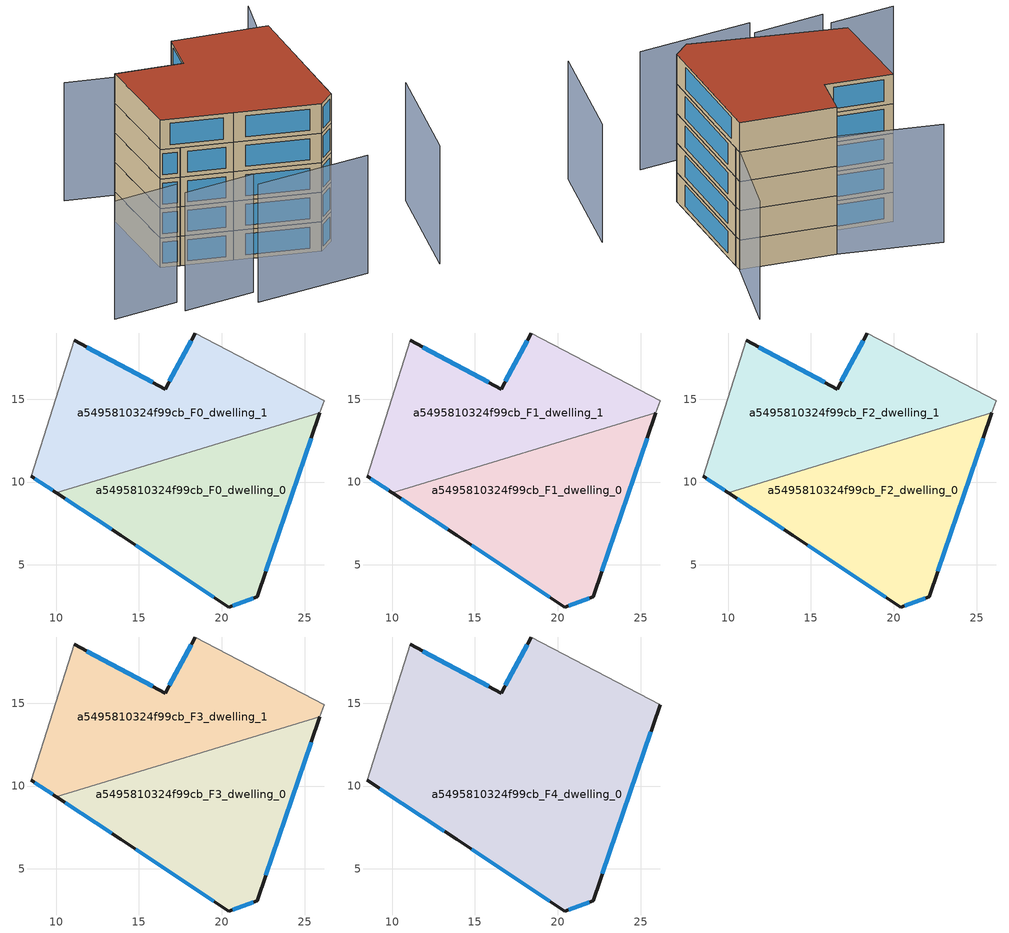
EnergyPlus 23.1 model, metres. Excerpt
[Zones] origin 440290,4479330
a5495810324f99cb_F0_dwelling_0
 floor ground (EU_floor_Construction): 25.93,14.19 22.13,3.06 20.43,2.46 13.91,6.78 9.99,9.36 z0
 wall outside (EU_wall_Construction): 9.99,9.36 13.91,6.78 20.43,2.46 22.13,3.06 25.93,14.19 z0:3
 wall to a5495810324f99cb_F0_dwelling_1 (EU_wall_Construction): 25.93,14.19 9.99,9.36 z0:3
 window (EU_Window_Construction): 22.66,4.61 25.4,12.65 / 20.67,2.54 21.89,2.98 / 14.81,6.18 19.52,3.06 / 10.54,9.01 13.37,7.14 z0.42:2.58
a5495810324f99cb_F0_dwelling_1
 floor ground (EU_floor_Construction): 26.17,14.92 25.93,14.19 9.99,9.36 8.51,10.34 11.09,18.56 16.59,15.61 18.4,19 z0
 wall outside (EU_wall_Construction): 8.51,10.34 9.99,9.36 / 18.4,19 16.59,15.61 11.09,18.56 z0:3
 wall adiabatic (EU_wall_Construction): 25.93,14.19 26.17,14.92 18.4,19 / 11.09,18.56 8.51,10.34 z0:3
 window (EU_Window_Construction): 8.72,10.21 9.79,9.5 / 15.83,16.02 11.86,18.15 / 18.15,18.53 16.84,16.08 z0.42:2.58
a5495810324f99cb_F1_dwelling_0
 floor to a5495810324f99cb_F0_dwelling_0 (EU_floor_Construction): 25.93,14.19 22.13,3.06 20.43,2.46 13.91,6.78 9.99,9.36 z3
 wall outside (EU_wall_Construction): 9.99,9.36 13.91,6.78 20.43,2.46 22.13,3.06 25.93,14.19 z3:6
 wall to a5495810324f99cb_F1_dwelling_1 (EU_wall_Construction): 25.93,14.19 9.99,9.36 z3:6
 window (EU_Window_Construction): 22.66,4.61 25.4,12.65 / 20.67,2.54 21.89,2.98 / 14.81,6.18 19.52,3.06 / 10.54,9.01 13.37,7.14 z3.42:5.58
a5495810324f99cb_F1_dwelling_1
 floor to a5495810324f99cb_F0_dwelling_1 (EU_floor_Construction): 26.17,14.92 25.93,14.19 9.99,9.36 8.51,10.34 11.09,18.56 16.59,15.61 18.4,19 z3
 wall outside (EU_wall_Construction): 8.51,10.34 9.99,9.36 / 18.4,19 16.59,15.61 11.09,18.56 z3:6
 wall adiabatic (EU_wall_Construction): 25.93,14.19 26.17,14.92 18.4,19 / 11.09,18.56 8.51,10.34 z3:6
 window (EU_Window_Construction): 8.72,10.21 9.79,9.5 / 15.83,16.02 11.86,18.15 / 18.15,18.53 16.84,16.08 z3.42:5.58
a5495810324f99cb_F2_dwelling_0
 floor to a5495810324f99cb_F1_dwelling_0 (EU_floor_Construction): 25.93,14.19 22.13,3.06 20.43,2.46 13.91,6.78 9.99,9.36 z6
 wall outside (EU_wall_Construction): 9.99,9.36 13.91,6.78 20.43,2.46 22.13,3.06 25.93,14.19 z6:9
 wall to a5495810324f99cb_F2_dwelling_1 (EU_wall_Construction): 25.93,14.19 9.99,9.36 z6:9
 window (EU_Window_Construction): 22.66,4.61 25.4,12.65 / 20.67,2.54 21.89,2.98 / 14.81,6.18 19.52,3.06 / 10.54,9.01 13.37,7.14 z6.42:8.58
a5495810324f99cb_F2_dwelling_1
 floor to a5495810324f99cb_F1_dwelling_1 (EU_floor_Construction): 26.17,14.92 25.93,14.19 9.99,9.36 8.51,10.34 11.09,18.56 16.59,15.61 18.4,19 z6
 wall outside (EU_wall_Construction): 8.51,10.34 9.99,9.36 / 18.4,19 16.59,15.61 11.09,18.56 z6:9
 wall adiabatic (EU_wall_Construction): 25.93,14.19 26.17,14.92 18.4,19 / 11.09,18.56 8.51,10.34 z6:9
 window (EU_Window_Construction): 8.72,10.21 9.79,9.5 / 15.83,16.02 11.86,18.15 / 18.15,18.53 16.84,16.08 z6.42:8.58
a5495810324f99cb_F3_dwelling_0
 floor to a5495810324f99cb_F2_dwelling_0 (EU_floor_Construction): 25.93,14.19 22.13,3.06 20.43,2.46 13.91,6.78 9.99,9.36 z9
 wall outside (EU_wall_Construction): 9.99,9.36 13.91,6.78 20.43,2.46 22.13,3.06 25.93,14.19 z9:12
 wall to a5495810324f99cb_F3_dwelling_1 (EU_wall_Construction): 25.93,14.19 9.99,9.36 z9:12
 window (EU_Window_Construction): 22.66,4.61 25.4,12.65 / 20.67,2.54 21.89,2.98 / 14.81,6.18 19.52,3.06 / 10.54,9.01 13.37,7.14 z9.42:11.58
a5495810324f99cb_F3_dwelling_1
 floor to a5495810324f99cb_F2_dwelling_1 (EU_floor_Construction): 26.17,14.92 25.93,14.19 9.99,9.36 8.51,10.34 11.09,18.56 16.59,15.61 18.4,19 z9
 wall outside (EU_wall_Construction): 8.51,10.34 9.99,9.36 / 18.4,19 16.59,15.61 11.09,18.56 z9:12
 wall adiabatic (EU_wall_Construction): 25.93,14.19 26.17,14.92 18.4,19 / 11.09,18.56 8.51,10.34 z9:12
 window (EU_Window_Construction): 8.72,10.21 9.79,9.5 / 15.83,16.02 11.86,18.15 / 18.15,18.53 16.84,16.08 z9.42:11.58
a5495810324f99cb_F4_dwelling_0
 floor to a5495810324f99cb_F3_dwelling_0 (EU_floor_Construction): 25.93,14.19 22.13,3.06 20.43,2.46 13.91,6.78 9.99,9.36 z12
 floor to a5495810324f99cb_F3_dwelling_1 (EU_floor_Construction): 26.17,14.92 25.93,14.19 9.99,9.36 8.51,10.34 11.09,18.56 16.59,15.61 18.4,19 z12
 wall outside (EU_wall_Construction): 18.4,19 16.59,15.61 11.09,18.56 / 8.51,10.34 13.91,6.78 20.43,2.46 22.13,3.06 26.17,14.92 z12:15
 wall adiabatic (EU_wall_Construction): 11.09,18.56 8.51,10.34 / 26.17,14.92 18.4,19 z12:15
 window (EU_Window_Construction): 15.83,16.02 11.86,18.15 / 18.15,18.53 16.84,16.08 / 22.69,4.71 25.61,13.27 / 20.67,2.54 21.89,2.98 / 14.81,6.18 19.52,3.06 / 9.26,9.85 13.16,7.28 z12.42:14.58
 roof outside (EU_roof_Construction): 22.13,3.06 26.17,14.92 18.4,19 16.59,15.61 11.09,18.56 8.51,10.34 13.91,6.78 20.43,2.46 z15
shading: 26.26,-6.18 31.44,3.3 / 10.58,0.31 20.71,-2.91 / 5.09,3.77 11.41,1.81 / -0.23,7.07 5.56,5.28 / 30.63,21.92 25.76,14.26 / 25.76,14.26 10.35,24.06 z0:12
[Building]
EU S2 Campaign: North Axis=0; Terrain=City; Solar Distribution=FullExterior
[Site:Location]
Madrid: Latitude=40.5; Longitude=-3.5; Time Zone=1; Elevation=609
[SizingPeriod:WeatherFileDays]
AnnualSizingPeriod: Begin Month=1; Begin Day of Month=1; End Month=12; End Day of Month=31; Day of Week for Start Day=Monday; Use Weather File Daylight Saving Period=No; Use Weather File Rain and Snow Indicators=No
[MATERIAL]
EU_InternalMass_Material: Roughness=MediumRough; Thickness=0.1; Conductivity=1; Density=1800; Specific Heat=900; Thermal Absorptance=0.9; Solar Absorptance=0.7; Visible Absorptance=0.7
[MATERIAL:NOMASS] Roughness=MediumRough; Thermal Absorptance=0.9; Solar Absorptance=0.7; Visible Absorptance=0.7
Name | Thermal Resistance
EU_wall_NoMass | 1.60022
EU_roof_NoMass | 1.57597
EU_floor_NoMass | 0.470652
[WINDOWMATERIAL:SIMPLEGLAZINGSYSTEM]
EU_Window_SimpleGlazing: UFactor=3.28802; Solar Heat Gain Coefficient=0.85; Visible Transmittance=0.85
[CONSTRUCTION]
EU_wall_Construction: EU_wall_NoMass
EU_roof_Construction: EU_roof_NoMass
EU_floor_Construction: EU_floor_NoMass
EU_InternalMass_Construction: EU_InternalMass_Material
EU_Window_Construction: EU_Window_SimpleGlazing
[ZONE] Type=1; Multiplier=1; Ceiling Height=autocalculate; Floor Area=autocalculate; Part of Total Floor Area=Yes
Name | Volume
a5495810324f99cb_F0_dwelling_0; a5495810324f99cb_F1_dwelling_0; a5495810324f99cb_F2_dwelling_0; a5495810324f99cb_F3_dwelling_0 | 265.5
a5495810324f99cb_F4_dwelling_0 | 530.992
a5495810324f99cb_F0_dwelling_1; a5495810324f99cb_F1_dwelling_1; a5495810324f99cb_F2_dwelling_1; a5495810324f99cb_F3_dwelling_1 | 265.495
[INTERNALMASS] Construction=EU_InternalMass_Construction
Name | Zone or ZoneList | Surface Area
a5495810324f99cb_F0_dwelling_0_EU_InternalMass | a5495810324f99cb_F0_dwelling_0 | 88.5001
a5495810324f99cb_F0_dwelling_1_EU_InternalMass | a5495810324f99cb_F0_dwelling_1 | 88.4982
a5495810324f99cb_F1_dwelling_0_EU_InternalMass | a5495810324f99cb_F1_dwelling_0 | 88.5001
a5495810324f99cb_F1_dwelling_1_EU_InternalMass | a5495810324f99cb_F1_dwelling_1 | 88.4982
a5495810324f99cb_F2_dwelling_0_EU_InternalMass | a5495810324f99cb_F2_dwelling_0 | 88.5001
a5495810324f99cb_F2_dwelling_1_EU_InternalMass | a5495810324f99cb_F2_dwelling_1 | 88.4982
a5495810324f99cb_F3_dwelling_0_EU_InternalMass | a5495810324f99cb_F3_dwelling_0 | 88.5001
a5495810324f99cb_F3_dwelling_1_EU_InternalMass | a5495810324f99cb_F3_dwelling_1 | 88.4982
a5495810324f99cb_F4_dwelling_0_EU_InternalMass | a5495810324f99cb_F4_dwelling_0 | 176.999
[OTHEREQUIPMENT] Fuel Type=Electricity; Design Level Calculation Method=Watts/Area; Power per Zone Floor Area=1; Fraction Latent=0; Fraction Radiant=0; Fraction Lost=0; Carbon Dioxide Generation Rate=0; EndUse Subcategory=EU_Step8_InternalGains
Name | Zone or ZoneList or Space or SpaceList | Schedule
EU_Step8_InternalGain_a5495810324f99cb_F0_dwelling_0_f000 | a5495810324f99cb_F0_dwelling_0 | EU_Step8_GainSchedule_a5495810324f99cb_F0_dwelling_0_f000
EU_Step8_InternalGain_a5495810324f99cb_F0_dwelling_1_f000 | a5495810324f99cb_F0_dwelling_1 | EU_Step8_GainSchedule_a5495810324f99cb_F0_dwelling_1_f000
EU_Step8_InternalGain_a5495810324f99cb_F1_dwelling_0_f000 | a5495810324f99cb_F1_dwelling_0 | EU_Step8_GainSchedule_a5495810324f99cb_F1_dwelling_0_f000
EU_Step8_InternalGain_a5495810324f99cb_F1_dwelling_1_f000 | a5495810324f99cb_F1_dwelling_1 | EU_Step8_GainSchedule_a5495810324f99cb_F1_dwelling_1_f000
EU_Step8_InternalGain_a5495810324f99cb_F2_dwelling_0_f000 | a5495810324f99cb_F2_dwelling_0 | EU_Step8_GainSchedule_a5495810324f99cb_F2_dwelling_0_f000
EU_Step8_InternalGain_a5495810324f99cb_F2_dwelling_1_f000 | a5495810324f99cb_F2_dwelling_1 | EU_Step8_GainSchedule_a5495810324f99cb_F2_dwelling_1_f000
EU_Step8_InternalGain_a5495810324f99cb_F3_dwelling_0_f000 | a5495810324f99cb_F3_dwelling_0 | EU_Step8_GainSchedule_a5495810324f99cb_F3_dwelling_0_f000
EU_Step8_InternalGain_a5495810324f99cb_F3_dwelling_1_f000 | a5495810324f99cb_F3_dwelling_1 | EU_Step8_GainSchedule_a5495810324f99cb_F3_dwelling_1_f000
EU_Step8_InternalGain_a5495810324f99cb_F4_dwelling_0_f000 | a5495810324f99cb_F4_dwelling_0 | EU_Step8_GainSchedule_a5495810324f99cb_F4_dwelling_0_f000
[ZONEVENTILATION:DESIGNFLOWRATE] Schedule=EU_AlwaysOn; Design Flow Rate Calculation Method=AirChanges/Hour; Air Changes per Hour=0.480704; Ventilation Type=Natural; Fan Pressure Rise=0; Fan Total Efficiency=1; Constant Term Coefficient=1; Temperature Term Coefficient=0; Velocity Term Coefficient=0; Velocity Squared Term Coefficient=0; Minimum Indoor Temperature=-100; Maximum Indoor Temperature=100; Delta Temperature=-100; Minimum Outdoor Temperature=-100; Maximum Outdoor Temperature=100; Maximum Wind Speed=40
Name | Zone or ZoneList or Space or SpaceList
EU_ConstantAir_a5495810324f99cb_F0_dwelling_0 | a5495810324f99cb_F0_dwelling_0
EU_ConstantAir_a5495810324f99cb_F0_dwelling_1 | a5495810324f99cb_F0_dwelling_1
EU_ConstantAir_a5495810324f99cb_F1_dwelling_0 | a5495810324f99cb_F1_dwelling_0
EU_ConstantAir_a5495810324f99cb_F1_dwelling_1 | a5495810324f99cb_F1_dwelling_1
EU_ConstantAir_a5495810324f99cb_F2_dwelling_0 | a5495810324f99cb_F2_dwelling_0
EU_ConstantAir_a5495810324f99cb_F2_dwelling_1 | a5495810324f99cb_F2_dwelling_1
EU_ConstantAir_a5495810324f99cb_F3_dwelling_0 | a5495810324f99cb_F3_dwelling_0
EU_ConstantAir_a5495810324f99cb_F3_dwelling_1 | a5495810324f99cb_F3_dwelling_1
EU_ConstantAir_a5495810324f99cb_F4_dwelling_0 | a5495810324f99cb_F4_dwelling_0
[HVACTEMPLATE:THERMOSTAT] Constant Heating Setpoint=20; Constant Cooling Setpoint=50
EU_HeatOnly_a5495810324f99cb_F0_dwelling_0; EU_HeatOnly_a5495810324f99cb_F0_dwelling_1; EU_HeatOnly_a5495810324f99cb_F1_dwelling_0; EU_HeatOnly_a5495810324f99cb_F1_dwelling_1; EU_HeatOnly_a5495810324f99cb_F2_dwelling_0; EU_HeatOnly_a5495810324f99cb_F2_dwelling_1; EU_HeatOnly_a5495810324f99cb_F3_dwelling_0; EU_HeatOnly_a5495810324f99cb_F3_dwelling_1; EU_HeatOnly_a5495810324f99cb_F4_dwelling_0
[HVACTEMPLATE:ZONE:IDEALLOADSAIRSYSTEM] System Availability Schedule=EU_AlwaysOn; Maximum Heating Supply Air Temperature=50; Minimum Cooling Supply Air Temperature=13; Maximum Heating Supply Air Humidity Ratio=0.0156; Minimum Cooling Supply Air Humidity Ratio=0.0077; Heating Limit=NoLimit; Cooling Limit=NoLimit; Heating Availability Schedule=EU_AlwaysOn; Cooling Availability Schedule=EU_CoolingOff; Dehumidification Control Type=ConstantSensibleHeatRatio; Cooling Sensible Heat Ratio=0.7; Dehumidification Setpoint=60; Humidification Control Type=None; Humidification Setpoint=30; Outdoor Air Method=None; Outdoor Air Flow Rate per Person=0.00944; Outdoor Air Flow Rate per Zone Floor Area=0; Outdoor Air Flow Rate per Zone=0; Demand Controlled Ventilation Type=None; Outdoor Air Economizer Type=NoEconomizer; Heat Recovery Type=None; Sensible Heat Recovery Effectiveness=0.7; Latent Heat Recovery Effectiveness=0.65
Name | Template Thermostat
a5495810324f99cb_F0_dwelling_0 | EU_HeatOnly_a5495810324f99cb_F0_dwelling_0
a5495810324f99cb_F0_dwelling_1 | EU_HeatOnly_a5495810324f99cb_F0_dwelling_1
a5495810324f99cb_F1_dwelling_0 | EU_HeatOnly_a5495810324f99cb_F1_dwelling_0
a5495810324f99cb_F1_dwelling_1 | EU_HeatOnly_a5495810324f99cb_F1_dwelling_1
a5495810324f99cb_F2_dwelling_0 | EU_HeatOnly_a5495810324f99cb_F2_dwelling_0
a5495810324f99cb_F2_dwelling_1 | EU_HeatOnly_a5495810324f99cb_F2_dwelling_1
a5495810324f99cb_F3_dwelling_0 | EU_HeatOnly_a5495810324f99cb_F3_dwelling_0
a5495810324f99cb_F3_dwelling_1 | EU_HeatOnly_a5495810324f99cb_F3_dwelling_1
a5495810324f99cb_F4_dwelling_0 | EU_HeatOnly_a5495810324f99cb_F4_dwelling_0
[SIZING:ZONE] Zone Cooling Design Supply Air Temperature Input Method=SupplyAirTemperature; Zone Cooling Design Supply Air Temperature=13; Zone Heating Design Supply Air Temperature Input Method=SupplyAirTemperature; Zone Heating Design Supply Air Temperature=50; Zone Cooling Design Supply Air Humidity Ratio=0.008; Zone Heating Design Supply Air Humidity Ratio=0.008; Cooling Design Air Flow Method=DesignDay; Cooling Design Air Flow Rate=0; Cooling Minimum Air Flow per Zone Floor Area=0.000762; Cooling Minimum Air Flow=0; Cooling Minimum Air Flow Fraction=0.2; Heating Design Air Flow Method=DesignDay; Heating Design Air Flow Rate=0; Heating Maximum Air Flow per Zone Floor Area=0.002032; Heating Maximum Air Flow=0.141576; Heating Maximum Air Flow Fraction=0.3; Account for Dedicated Outdoor Air System=No; Dedicated Outdoor Air System Control Strategy=NeutralSupplyAir; Dedicated Outdoor Air Low Setpoint Temperature for Design=autosize; Dedicated Outdoor Air High Setpoint Temperature for Design=autosize; Zone Load Sizing Method=Sensible Load Only No Latent Load; Zone Latent Cooling Design Supply Air Humidity Ratio Input Method=HumidityRatioDifference; Zone Cooling Design Supply Air Humidity Ratio Difference=0.005; Zone Latent Heating Design Supply Air Humidity Ratio Input Method=HumidityRatioDifference; Zone Humidification Design Supply Air Humidity Ratio Difference=0.005
a5495810324f99cb_F0_dwelling_0; a5495810324f99cb_F0_dwelling_1; a5495810324f99cb_F1_dwelling_0; a5495810324f99cb_F1_dwelling_1; a5495810324f99cb_F2_dwelling_0; a5495810324f99cb_F2_dwelling_1; a5495810324f99cb_F3_dwelling_0; a5495810324f99cb_F3_dwelling_1; a5495810324f99cb_F4_dwelling_0
[SCHEDULE:CONSTANT]
Name | Hourly Value
EU_AlwaysOn | 1
EU_CoolingOff | 0
[SCHEDULE:FILE] Column Number=1; Rows to Skip at Top=0; Number of Hours of Data=8760; Column Separator=Comma; Interpolate to Timestep=No; Minutes per Item=60; Adjust Schedule for Daylight Savings=Yes
Name | File
EU_Step8_GainSchedule_a5495810324f99cb_F0_dwelling_0_f000 | ../../schedules/a5495810324f99cb/a5495810324f99cb_F0_dwelling_0_f000_gain.csv
EU_Step8_GainSchedule_a5495810324f99cb_F0_dwelling_1_f000 | ../../schedules/a5495810324f99cb/a5495810324f99cb_F0_dwelling_1_f000_gain.csv
EU_Step8_GainSchedule_a5495810324f99cb_F1_dwelling_0_f000 | ../../schedules/a5495810324f99cb/a5495810324f99cb_F1_dwelling_0_f000_gain.csv
EU_Step8_GainSchedule_a5495810324f99cb_F1_dwelling_1_f000 | ../../schedules/a5495810324f99cb/a5495810324f99cb_F1_dwelling_1_f000_gain.csv
EU_Step8_GainSchedule_a5495810324f99cb_F2_dwelling_0_f000 | ../../schedules/a5495810324f99cb/a5495810324f99cb_F2_dwelling_0_f000_gain.csv
EU_Step8_GainSchedule_a5495810324f99cb_F2_dwelling_1_f000 | ../../schedules/a5495810324f99cb/a5495810324f99cb_F2_dwelling_1_f000_gain.csv
EU_Step8_GainSchedule_a5495810324f99cb_F3_dwelling_0_f000 | ../../schedules/a5495810324f99cb/a5495810324f99cb_F3_dwelling_0_f000_gain.csv
EU_Step8_GainSchedule_a5495810324f99cb_F3_dwelling_1_f000 | ../../schedules/a5495810324f99cb/a5495810324f99cb_F3_dwelling_1_f000_gain.csv
EU_Step8_GainSchedule_a5495810324f99cb_F4_dwelling_0_f000 | ../../schedules/a5495810324f99cb/a5495810324f99cb_F4_dwelling_0_f000_gain.csv
